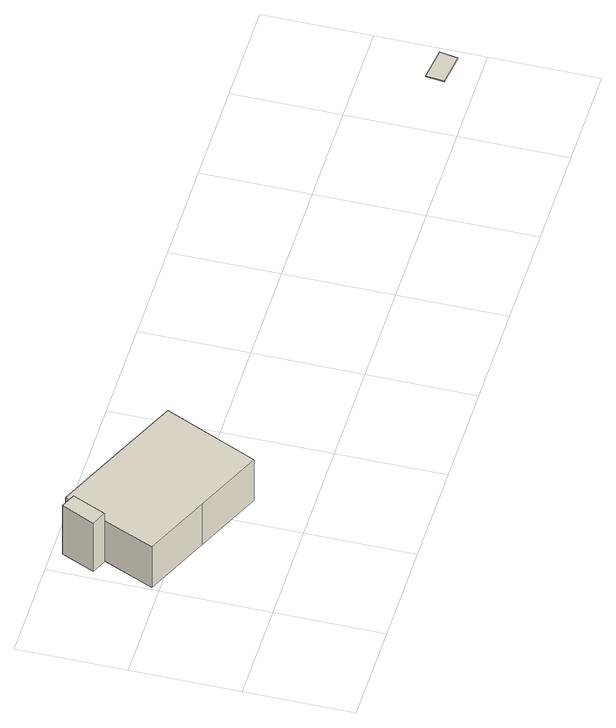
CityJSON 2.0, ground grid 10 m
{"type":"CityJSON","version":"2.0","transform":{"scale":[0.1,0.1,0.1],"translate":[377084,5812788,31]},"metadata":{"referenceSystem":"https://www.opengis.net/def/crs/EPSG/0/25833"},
"CityObjects":{
"building1":{"type":"Building","attributes":{"Gemeindeschluessel":"11000006","BezugspunktDach":"2200","function":"51009_1610","measuredHeight":5.71,"storeysAboveGround":0},"address":[{"country":"Germany","locality":"Berlin"}],"geometry":[{"type":"Solid","lod":"1","boundaries":[[[[0,1,2,3]],[[4,5,6,7]],[[4,7,3,2]],[[5,4,2,1]],[[6,5,1,0]],[[7,6,0,3]]]]}]},
"building2":{"type":"Building","attributes":{"name":"Rettungsstation","Gemeindeschluessel":"11000006","BezugspunktDach":"2200","function":"31001_3070","measuredHeight":5.87,"storeysAboveGround":1},"address":[{"country":"Germany","locality":"Berlin","thoroughfareNumber":"8148","thoroughfareName":"Havelchaussee"}],"geometry":[{"type":"Solid","lod":"1","boundaries":[[[[8,9,10,11,12,13,14,15]],[[16,17,18,19,20,21,22,23]],[[16,23,15,14]],[[17,16,14,13]],[[18,17,13,12]],[[19,18,12,11]],[[20,19,11,10]],[[21,20,10,9]],[[22,21,9,8]],[[23,22,8,15]]]]}]},
"building3":{"type":"Building","attributes":{"Gemeindeschluessel":"11000006","BezugspunktDach":"2200","function":"31001_2523","measuredHeight":0.105,"storeysAboveGround":1},"address":[{"country":"Germany","locality":"Berlin","thoroughfareNumber":"8149","thoroughfareName":"Havelchaussee"}],"geometry":[{"type":"Solid","lod":"1","boundaries":[[[[24,25,26,27]],[[28,29,30,31]],[[28,31,27,26]],[[29,28,26,25]],[[30,29,25,24]],[[31,30,24,27]]]]}]}
},
"vertices":[
[23,154,67],[37,185,67],[23,191,67],[9,160,67],[23,191,10],[37,185,10],[23,154,10],[9,160,10],
[64,79,59],[127,51,59],[166,137,59],[104,165,59],[41,193,59],[37,185,59],[23,154,59],[2,107,59],[23,154,11],[37,185,11],[41,193,11],[104,165,11],[166,137,11],[127,51,11],[64,79,11],[2,107,11],
[636,9,67],[639,26,67],[608,30,67],[606,13,67],[608,30,66],[639,26,66],[636,9,66],[606,13,66]
]}
